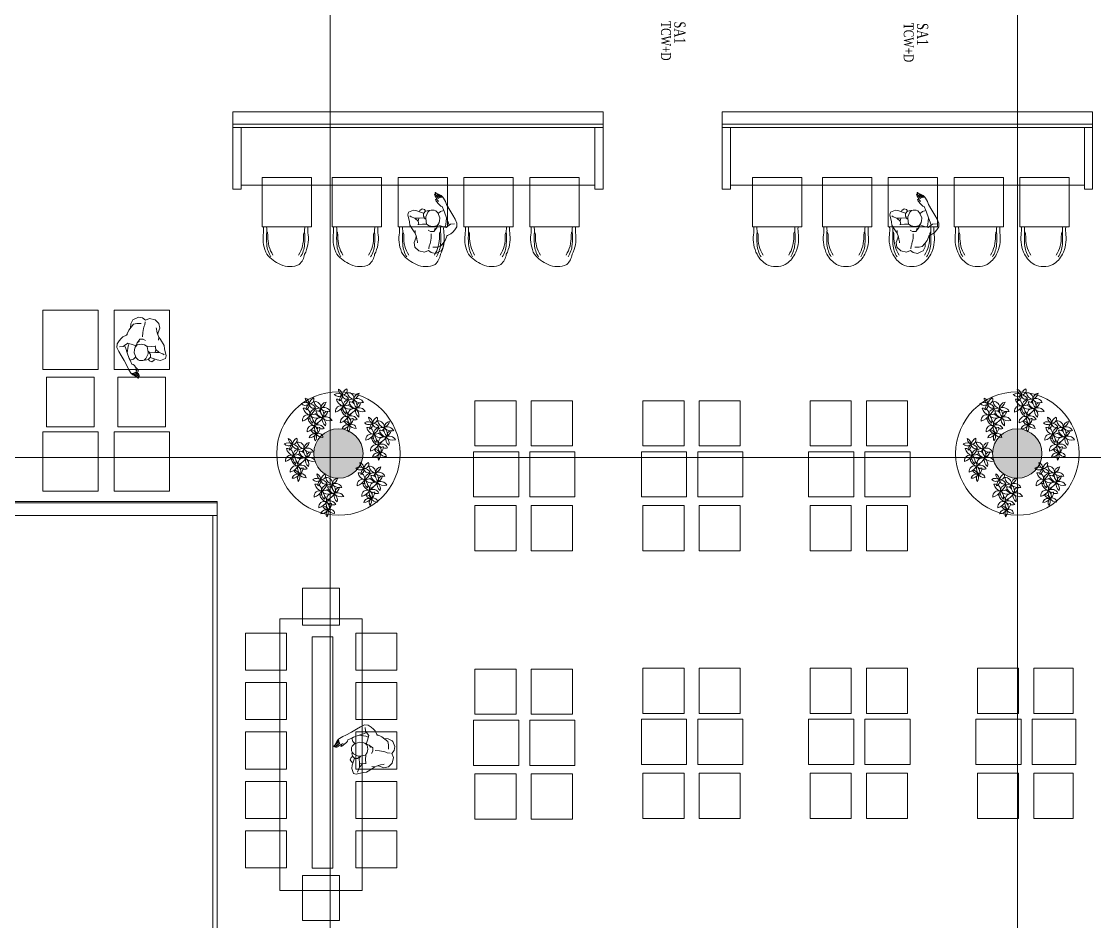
# Model space of a CAD drawing. Header units: millimetres. Extents: x -24 to 530668, y -246875 to -2983.
# Drawn here: x 259409 to 260713, y -119177 to -118083 of the extents above; entities that cross this region are included whole.
import ezdxf
from ezdxf.enums import TextEntityAlignment as Align

# ---------------------------------------------------------------- set-up
doc = ezdxf.new("R2010")
doc.units = ezdxf.units.MM
doc.layers.get('0').update_dxf_attribs({"lineweight": 20})
for name, color, linetype, lineweight in [('mekanik yazı', 170, 'Continuous', 20), ('t_tarama', 253, 'Continuous', 5), ('t_yazı', 23, 'Continuous', 25), ('ölçü', 251, 'Continuous', 5)]:
    doc.layers.add(name, color=color, linetype=linetype, lineweight=lineweight)
doc.styles.add('MONOTXT', font='times.ttf', dxfattribs={"height": 10})
doc.styles.add('txt_tur_1', font='arial.ttf', dxfattribs={"height": 1.5})

# ---------------------------------------------------------------- blocks, each defined once
blk = doc.blocks.new('bitkitar')
at = {"layer": 't_tarama', "color": 76}
for points in [[(4.13, 24.52, 0.236863), (4.39, 28.33, 0.300043), (3.57, 23.78, 0.22508), (-0.84, 26.27, 0.429439), (2.41, 23.43)], [(3.57, 23.78, -0.286863), (8.24, 26.11, -0.43916), (3.57, 23.78, 0.363865), (6.95, 20.95, 0.192041), (3.68, 23.74, 0.192041)]]:
    blk.add_lwpolyline(points, format="xyb", dxfattribs=at)
for centre, radius, start, end in [((5.34, 19.56), 4.58, 130.83641, 178.70662), ((7.62, 22.36), 5.31, 163.97621, 217.27878), ((-0.84, 19.8), 5.24, 343.48533, 50.2913), ((2.14, 26.39), 2.98, 284.17623, 298.69036), ((5.34, 19.56), 4.58, 112.76664, 121.83932), ((1.81, 18.25), 5.8, 69.83781, 72.33789), ((4.84, 27.09), 3.54, 249.03996, 253.13574), ((0.66, 22.74), 3.08, 353.17446, 19.69159), ((10.68, 14.78), 7.39, 100.73616, 151.47519), ((5.59, 21.76), 3.72, 247.9154, 4.29594), ((-6.1, 9.55), 6.15, 38.13504, 102.16002), ((-3.31, 17.27), 4.43, 202.72925, 297.5658), ((2.17, 17.4), 5.31, 163.97621, 229.80043), ((-6.29, 14.84), 5.24, 343.48533, 50.2913), ((-0.65, 14.51), 6.15, 75.86211, 102.16002), ((2.14, 22.23), 4.43, 202.72925, 297.5658), ((5.23, 9.82), 7.39, 100.73616, 151.47519), ((0.66, 22.74), 3.08, 271.78167, 310.7707), ((7.17, 11.69), 7.25, 114.26787, 141.8465), ((0.14, 16.8), 3.72, 296.9544, 4.29594), ((-0.65, 14.51), 6.15, 38.13504, 63.45512), ((-0.09, 18.56), 4.29, 337.19348, 356.58454), ((7.94, 17.43), 3.86, 166.91417, 222.01985), ((2.59, 12.8), 5.73, 7.89914, 73.83912), ((10.38, 15.19), 5.31, 163.97621, 217.27878), ((1.93, 12.62), 5.24, 343.48533, 50.2913), ((8.35, 14.58), 3.72, 247.9154, 4.29594), ((13.44, 7.6), 7.39, 100.73616, 151.47519), ((-5.22, 3.44), 6.15, 87.51498, 102.16002), ((-2.43, 11.17), 4.43, 202.72925, 297.5658), ((1.72, 6.73), 7.25, 114.26787, 158.92251), ((-5.54, 13.6), 4.29, 276.60584, 320.32368), ((-5.22, 3.44), 6.15, 38.13504, 80.8318), ((2.6, 0.63), 7.25, 114.26787, 158.92251), ((-4.66, 7.5), 4.29, 276.60584, 356.58454), ((3.05, 11.3), 5.31, 163.97621, 229.80043), ((-5.4, 8.73), 5.24, 343.48533, 50.2913), ((-5.54, 13.6), 4.29, 341.16089, 356.58454), ((-5.4, 8.73), 5.24, 39.16493, 41.62354), ((2.49, 12.47), 3.86, 166.91417, 186.37013), ((0.14, 16.8), 3.72, 247.9154, 281.88514), ((-2.86, 7.84), 5.73, 69.17218, 73.83912), ((-2.86, 7.84), 5.73, 7.89914, 69.17218), ((3.38, 6.37), 3.86, 166.91417, 274.82409), ((6.11, 3.71), 7.39, 134.79027, 151.47519), ((1.02, 10.69), 3.72, 247.9154, 312.60914), ((-1.97, 1.74), 5.73, 7.89914, 73.83912), ((2.49, 12.47), 3.86, 224.30639, 274.82409), ((2.11, 7.33), 6.15, 38.13504, 102.16002), ((4.9, 15.06), 4.43, 202.72925, 256.43807), ((6.11, 3.71), 7.39, 84.5264, 120.12115), ((2.67, 11.39), 4.29, 276.60584, 356.58454), ((9.93, 4.52), 7.25, 115.43944, 158.92251), ((4.9, 15.06), 4.43, 293.47002, 297.5658), ((9.93, 4.52), 7.25, 114.26787, 116.76795), ((10.71, 10.26), 3.86, 166.91417, 233.88251), ((5.36, 5.63), 5.73, 7.89914, 73.83912), ((7.94, 17.43), 3.86, 256.75957, 274.82409), ((10.51, 4.41), 3.43, 110.20528, 190.18398), ((3.57, 8.38), 5.8, 309.03888, 352.52195), ((4.04, 3.77), 3.08, 0.51361, 108.42353), ((7.33, 8.38), 4.58, 201.49858, 267.43856), ((6.69, 0.85), 2.98, 81.51484, 197.89538), ((1.42, 5.32), 5.91, 294.3356, 345.07463), ((11.32, 3.59), 4.2, 177.08478, 243.89074), ((9.46, 1.13), 3.54, 36.32869, 131.16524), ((9.46, 1.13), 3.54, 127.06946, 131.16524), ((3.57, 8.38), 5.8, 307.86731, 310.36739), ((10.18, 7.66), 4.92, 231.73448, 295.75946), ((5.23, 0), 4.25, 357.57565, 50.87822), ((10.71, 10.26), 3.86, 245.8798, 274.82409)]:
    blk.add_arc(centre, radius, start, end, dxfattribs=at)
blk = doc.blocks.new('dada')
for p, q in [((219967.8, -31810.1), (219965.6, -31815.3)), ((219973.4, -31806.9), (219967.8, -31810.1)), ((219980.5, -31807), (219973.4, -31806.9)), ((219984.7, -31810), (219980.5, -31807)), ((219988.6, -31808.2), (219984.7, -31810)), ((219993.9, -31808.4), (219988.6, -31808.2)), ((219998.9, -31812.3), (219993.9, -31808.4)), ((219964.1, -31826.5), (219966.7, -31822.6)), ((219965.6, -31815.3), (219966.3, -31821)), ((219966.3, -31821), (219966.1, -31823.5)), ((219966.7, -31822.6), (219967.9, -31820.3)), ((219967.9, -31820.3), (219969.4, -31817.1)), ((219969.4, -31817.1), (219969.8, -31816.1)), ((219984.3, -31815.6), (219984.6, -31812.1)), ((219984.6, -31817.3), (219984.3, -31815.6)), ((219984.4, -31825.3), (219984.7, -31822.8)), ((219984.6, -31818.7), (219984.6, -31817.3)), ((219984.6, -31820.5), (219984.6, -31818.7)), ((219984.7, -31822.8), (219984.6, -31820.5)), ((219994, -31816.3), (219988.8, -31815.1)), ((219997.6, -31817.9), (219994, -31816.3)), ((219999.7, -31822.2), (219997.6, -31817.9)), ((219999.7, -31813.2), (219998.9, -31812.3)), ((220000.9, -31818.5), (219999.7, -31813.2)), ((220001.6, -31826.6), (219999.7, -31822.2)), ((220000.2, -31823.1), (220000.9, -31818.5)), ((219955.5, -31834.6), (219954.2, -31838.4)), ((219961.5, -31828.8), (219955.5, -31834.6)), ((219964.1, -31826.5), (219961.5, -31828.8)), ((219963.6, -31829.8), (219964.1, -31826.5)), ((219982, -31833.1), (219978.9, -31834)), ((219985.9, -31833.9), (219982, -31833.1)), ((219983.4, -31830.6), (219984.4, -31825.3)), ((219988.1, -31839.2), (219985.7, -31836.9)), ((219988, -31838.6), (219985.9, -31833.9)), ((220002.8, -31833), (220001.6, -31826.6)), ((220002.9, -31833.1), (220001.9, -31831.9)), ((220006.7, -31835.8), (220002.9, -31833.1)), ((220008.3, -31838.4), (220006.7, -31835.8)), ((219954.2, -31838.4), (219950.3, -31846.2)), ((219950.3, -31846.2), (219950.4, -31849.8)), ((219950.4, -31849.8), (219955.8, -31853.3)), ((219954.9, -31845.1), (219953.1, -31845.6)), ((219959.4, -31844.5), (219954.9, -31845.1)), ((219964.3, -31841.6), (219959.4, -31844.5)), ((219962.8, -31845.2), (219959.4, -31844.5)), ((219970.6, -31847.5), (219962.8, -31845.2)), ((219964.2, -31845.6), (219964.3, -31841.6)), ((219965.9, -31838.1), (219964.3, -31841.6)), ((219965.9, -31838.1), (219965, -31837.7)), ((219970.3, -31839.5), (219965.9, -31838.1)), ((219969.1, -31849.2), (219968.6, -31852.2)), ((219970.6, -31848), (219969.1, -31849.2)), ((219975.3, -31840.4), (219970.3, -31839.5)), ((219971, -31847.2), (219970.6, -31848)), ((219972.2, -31846.3), (219971, -31847.2)), ((219972.2, -31846.3), (219972.9, -31846.5)), ((219972.6, -31847.5), (219972.2, -31849)), ((219972.2, -31849), (219973.4, -31855)), ((219975.1, -31840.7), (219972.6, -31847.5)), ((219978.8, -31839.4), (219975.1, -31840.7)), ((219983.2, -31839.4), (219978.8, -31839.4)), ((219987.6, -31841.5), (219983.2, -31839.4)), ((219989.4, -31844.9), (219987.6, -31841.5)), ((219988.1, -31839.2), (219988, -31838.6)), ((219988.5, -31841.6), (219988.1, -31839.2)), ((219989.1, -31844.1), (219988.5, -31841.6)), ((219993.5, -31842.3), (219988.6, -31843)), ((219988.9, -31851.8), (219989.4, -31847.8)), ((219989.4, -31845.9), (219989.1, -31844.1)), ((219989.4, -31847.8), (219989.4, -31844.9)), ((219999.3, -31842.1), (219993.5, -31842.3)), ((219997, -31853.7), (219997.9, -31845.6)), ((219997, -31853.7), (220000, -31849)), ((219997.9, -31845.6), (219997.6, -31842.2)), ((219999.3, -31842.1), (220002.3, -31845.7)), ((220000, -31849), (220002.3, -31845.7)), ((220002.3, -31845.7), (220003.5, -31847.3)), ((220003.5, -31847.3), (220008, -31848.7)), ((220007.4, -31854.5), (220010.8, -31850.1)), ((220010.1, -31841.6), (220008.3, -31838.4)), ((220011.5, -31845.8), (220010.1, -31841.6)), ((220010.8, -31850.1), (220011.5, -31845.8)), ((220010.8, -31850.1), (220010.8, -31850.1)), ((219955.8, -31853.3), (219959.9, -31853.5)), ((219959.9, -31853.5), (219963.5, -31853.2)), ((219963.2, -31854.8), (219963.4, -31853.2)), ((219965.6, -31857.5), (219963.2, -31854.8)), ((219963.5, -31853.2), (219967.3, -31852.8)), ((219968.5, -31857.1), (219965.6, -31857.5)), ((219967.3, -31852.8), (219968.8, -31852.9)), ((219970.3, -31855.5), (219968.5, -31857.1)), ((219968.6, -31852.2), (219970.2, -31855.4)), ((219968.6, -31852.2), (219968.6, -31852.2)), ((219970.2, -31855.4), (219972, -31856.6)), ((219972, -31856.6), (219973.4, -31857.2)), ((219973.4, -31855), (219974.9, -31857.4)), ((219973.4, -31857.2), (219974.3, -31857.1)), ((219974.3, -31857.1), (219974, -31855.9)), ((219974.9, -31857.4), (219976.6, -31858.5)), ((219976.6, -31858.5), (219980.3, -31859.2)), ((219980.3, -31859.2), (219982.4, -31858.8)), ((219982.4, -31858.8), (219985.1, -31857.1)), ((219985.1, -31857.1), (219988.9, -31851.8)), ((219985.8, -31856.2), (219987.9, -31859.4)), ((219987.9, -31859.4), (219991.6, -31861.6)), ((219988.6, -31865.9), (219991.6, -31861.6)), ((219991.6, -31861.6), (219993.2, -31859.7)), ((219993.2, -31859.7), (219997, -31853.7)), ((219998.7, -31863.7), (220003.7, -31858.5)), ((220003.7, -31858.5), (220007.4, -31854.5)), ((219976.7, -31876.9), (219977.5, -31876.1)), ((219977.5, -31876.1), (219978.5, -31875)), ((219978.5, -31875), (219979.2, -31874.4)), ((219980.1, -31875.8), (219978.7, -31877)), ((219980.1, -31870.4), (219978.8, -31871.8)), ((219978.8, -31871.8), (219978.9, -31872.1)), ((219978.9, -31872.1), (219979.2, -31872.2)), ((219979, -31877.2), (219980.3, -31876.2)), ((219979.2, -31872.2), (219981.2, -31871.8)), ((219979.2, -31874.4), (219980.3, -31873.4)), ((219981, -31869.8), (219980.1, -31870.4)), ((219982.1, -31874.4), (219980.1, -31875.8)), ((219980.3, -31873.4), (219981.5, -31872.2)), ((219980.3, -31876.2), (219981.3, -31875.3)), ((219983.2, -31868.1), (219981, -31869.8)), ((219981.2, -31871.8), (219982.2, -31871.3)), ((219981.3, -31875.3), (219982.2, -31874.6)), ((219981.5, -31872.2), (219982.2, -31871.3)), ((219982.2, -31874.6), (219982.1, -31874.4)), ((219982.2, -31871.3), (219982.7, -31870.2)), ((219982.2, -31874.6), (219983.9, -31875.9)), ((219982.2, -31876.8), (219983.9, -31875.9)), ((219984.9, -31866.8), (219983.2, -31868.1)), ((219983.9, -31875.9), (219986.7, -31877.1)), ((219986.8, -31865.9), (219984.9, -31866.8)), ((219987.9, -31875.9), (219986.7, -31877.1)), ((219988.6, -31865.9), (219986.8, -31865.9)), ((219991.2, -31872.7), (219987.9, -31875.9)), ((219993.3, -31869.5), (219991.2, -31872.7)), ((219993.3, -31869.5), (219998.7, -31863.7)), ((219976.3, -31878.1), (219976.7, -31876.9)), ((219976.4, -31878.4), (219976.3, -31878.1)), ((219976.8, -31878.5), (219976.4, -31878.4)), ((219976.5, -31879.8), (219978.1, -31877.9)), ((219976.6, -31880.4), (219976.5, -31879.8)), ((219976.9, -31880.6), (219976.6, -31880.4)), ((219977.9, -31877.8), (219976.8, -31878.5)), ((219979.2, -31879.3), (219976.9, -31880.6)), ((219978.7, -31877), (219977.9, -31877.8)), ((219978.1, -31877.9), (219979, -31877.2)), ((219981, -31877.7), (219979.2, -31879.3)), ((219981.2, -31878.6), (219979.2, -31879.3)), ((219979.4, -31879.5), (219979.2, -31879.3)), ((219981, -31879.2), (219979.4, -31879.5)), ((219982.2, -31876.8), (219981, -31877.7)), ((219984.3, -31878.3), (219981, -31879.2)), ((219983.5, -31877.4), (219981.2, -31878.6)), ((219985.2, -31876.8), (219983.5, -31877.4)), ((219986.7, -31877.1), (219984.3, -31878.3)), ((219986, -31876.8), (219985.2, -31876.8))]:
    blk.add_line(p, q)
blk = doc.blocks.new('NEW')
at = {"layer": 't_tarama'}
h = blk.add_hatch(dxfattribs=at)
h.set_pattern_fill('ANSI33', color=256, angle=90, style=0)
h.set_pattern_definition([(135, (243526.0257, -129410.637), (-4.490128, -4.490128), []), (135, (243526.0257, -129406.147), (-4.490128, -4.490128), [3.175, -1.5875])])
edge = h.paths.add_edge_path()
edge.add_arc((271845.8, -115080.6), 30, 0, 360)
edge = h.paths.add_edge_path()
edge.add_arc((271021, -115080.6), 30, 0, 360)
h.paths.add_polyline_path([(270573.5, -114225.6), (270643.5, -114225.6), (270643.5, -114295.6), (270573.5, -114295.6)])
for p, q in [((271011, -116910.6, -17966.2), (271011, -113648.4, -17966.2)), ((271846, -116910.6, -17966.2), (271846, -113648.4, -17966.2)), ((271342.6, -114680.6), (270892.7, -114680.6)), ((270892.7, -114684.6), (271342.6, -114684.6)), ((271937.3, -114680.6), (271487.4, -114680.6)), ((271487.4, -114684.6), (271937.3, -114684.6)), ((270154.6, -115085.6, -17966.2), (273422.4, -115085.6, -17966.2)), ((270590, -115138.7), (270873.5, -115138.7)), ((270590, -115140.7, 0), (270873.5, -115140.7, 0)), ((270873.5, -115138.7), (270873.5, -115155.7, 0)), ((270590, -115155.7, 0), (270873.5, -115155.7, 0)), ((270868.5, -115711.7), (270868.5, -115155.7, 0)), ((270873.5, -115706.7), (270873.5, -115155.7, 0))]:
    blk.add_line(p, q, dxfattribs=at)
for points in [[(270892.6, -114680.6), (271342.5, -114680.6), (271342.5, -114665.6), (270892.6, -114665.6), (270892.6, -114680.6)], [(271487.3, -114680.6), (271937.2, -114680.6), (271937.2, -114665.6), (271487.3, -114665.6), (271487.3, -114680.6)], [(270902.7, -114684.6), (270902.7, -114759.6), (270892.7, -114759.6), (270892.7, -114680.6)], [(271342.6, -114680.6), (271342.6, -114759.6), (271332.6, -114759.6), (271332.6, -114684.6)], [(271497.4, -114684.6), (271497.4, -114759.6), (271487.4, -114759.6), (271487.4, -114680.6)], [(271937.3, -114680.6), (271937.3, -114759.6), (271927.3, -114759.6), (271927.3, -114684.6)], [(271332.6, -114754.6), (270902.7, -114754.6)], [(271927.3, -114754.6), (271497.4, -114754.6)], [(271185, -115078.4), (271185, -115133.4), (271240, -115133.4), (271240, -115078.4), (271185, -115078.4)], [(271253.4, -115078.4), (271253.4, -115133.4), (271308.4, -115133.4), (271308.4, -115078.4), (271253.4, -115078.4)], [(271389.1, -115078.4), (271389.1, -115133.4), (271444.1, -115133.4), (271444.1, -115078.4), (271389.1, -115078.4)], [(271457.5, -115078.4), (271457.5, -115133.4), (271512.5, -115133.4), (271512.5, -115078.4), (271457.5, -115078.4)], [(271592.3, -115078.4), (271592.3, -115133.4), (271647.3, -115133.4), (271647.3, -115078.4), (271592.3, -115078.4)], [(271660.7, -115078.4), (271660.7, -115133.4), (271715.7, -115133.4), (271715.7, -115078.4), (271660.7, -115078.4)], [(270989.3, -115303.3), (270989.3, -115584.5)], [(271014.3, -115303.3), (270989.3, -115303.3)], [(271014.3, -115303.3), (271014.3, -115584.5)], [(271185, -115404.5), (271185, -115459.5), (271240, -115459.5), (271240, -115404.5), (271185, -115404.5)], [(271253.4, -115404.5), (271253.4, -115459.5), (271308.4, -115459.5), (271308.4, -115404.5), (271253.4, -115404.5)], [(271389.1, -115403.5), (271389.1, -115458.5), (271444.1, -115458.5), (271444.1, -115403.5), (271389.1, -115403.5)], [(271457.5, -115403.5), (271457.5, -115458.5), (271512.5, -115458.5), (271512.5, -115403.5), (271457.5, -115403.5)], [(271592.3, -115403.5), (271592.3, -115458.5), (271647.3, -115458.5), (271647.3, -115403.5), (271592.3, -115403.5)], [(271660.7, -115403.5), (271660.7, -115458.5), (271715.7, -115458.5), (271715.7, -115403.5), (271660.7, -115403.5)], [(271795.5, -115403.5), (271795.5, -115458.5), (271850.5, -115458.5), (271850.5, -115403.5), (271795.5, -115403.5)], [(271863.9, -115403.5), (271863.9, -115458.5), (271916.9, -115458.5), (271916.9, -115403.5), (271863.9, -115403.5)], [(271014.3, -115584.5), (270989.3, -115584.5)]]:
    blk.add_lwpolyline(points, dxfattribs=at)
for points in [[(270928.3, -114745.3), (270988.3, -114745.3), (270988.3, -114805.3), (270928.3, -114805.3)], [(271013.4, -114745.3), (271073.4, -114745.3), (271073.4, -114805.3), (271013.4, -114805.3)], [(271093.4, -114745.3), (271153.4, -114745.3), (271153.4, -114805.3), (271093.4, -114805.3)], [(271173.4, -114745.3), (271233.4, -114745.3), (271233.4, -114805.3), (271173.4, -114805.3)], [(271253.4, -114745.3), (271313.4, -114745.3), (271313.4, -114805.3), (271253.4, -114805.3)], [(271523.9, -114745.3), (271583.9, -114745.3), (271583.9, -114805.3), (271523.9, -114805.3)], [(271609, -114745.3), (271669, -114745.3), (271669, -114805.3), (271609, -114805.3)], [(271689, -114745.3), (271749, -114745.3), (271749, -114805.3), (271689, -114805.3)], [(271769, -114745.3), (271829, -114745.3), (271829, -114805.3), (271769, -114805.3)], [(271849, -114745.3), (271909, -114745.3), (271909, -114805.3), (271849, -114805.3)], [(270661.9, -114978.5), (270661.9, -114906.5), (270728.9, -114906.5), (270728.9, -114978.5)], [(270748.6, -114978.5), (270748.6, -114906.5), (270815.6, -114906.5), (270815.6, -114978.5)], [(270666.4, -114988), (270666.4, -115048), (270724.4, -115048), (270724.4, -114988)], [(270753.1, -114988), (270753.1, -115048), (270811.1, -115048), (270811.1, -114988)], [(271186.8, -115016.4), (271186.8, -115071.4), (271236.8, -115071.4), (271236.8, -115016.4)], [(271255.2, -115016.4), (271255.2, -115071.4), (271305.2, -115071.4), (271305.2, -115016.4)], [(271390.9, -115016.4), (271390.9, -115071.4), (271440.9, -115071.4), (271440.9, -115016.4)], [(271459.3, -115016.4), (271459.3, -115071.4), (271509.3, -115071.4), (271509.3, -115016.4)], [(271594.1, -115016.4), (271594.1, -115071.4), (271644.1, -115071.4), (271644.1, -115016.4)], [(271662.5, -115016.4), (271662.5, -115071.4), (271712.5, -115071.4), (271712.5, -115016.4)], [(270661.9, -115054.2), (270661.9, -115126.2), (270728.9, -115126.2), (270728.9, -115054.2)], [(270748.6, -115054.2), (270748.6, -115126.2), (270815.6, -115126.2), (270815.6, -115054.2)], [(270873.5, -115140.7), (270873.5, -115138.7), (270590, -115138.7), (270590, -115140.7)], [(271186.8, -115143.8), (271186.8, -115198.8), (271236.8, -115198.8), (271236.8, -115143.8)], [(271255.2, -115143.8), (271255.2, -115198.8), (271305.2, -115198.8), (271305.2, -115143.8)], [(271390.9, -115143.8), (271390.9, -115198.8), (271440.9, -115198.8), (271440.9, -115143.8)], [(271459.3, -115143.8), (271459.3, -115198.8), (271509.3, -115198.8), (271509.3, -115143.8)], [(271594.1, -115143.8), (271594.1, -115198.8), (271644.1, -115198.8), (271644.1, -115143.8)], [(271662.5, -115143.8), (271662.5, -115198.8), (271712.5, -115198.8), (271712.5, -115143.8)], [(270977.5, -115244.3), (271022.5, -115244.3), (271022.5, -115289.3), (270977.5, -115289.3)], [(270950, -115281.3), (271050, -115281.3), (271050, -115611.5), (270950, -115611.5)], [(270908, -115298.9), (270908, -115343.9), (270958, -115343.9), (270958, -115298.9)], [(271092, -115298.9), (271092, -115343.9), (271042, -115343.9), (271042, -115298.9)], [(271186.8, -115342.4), (271186.8, -115397.4), (271236.8, -115397.4), (271236.8, -115342.4)], [(271255.2, -115342.4), (271255.2, -115397.4), (271305.2, -115397.4), (271305.2, -115342.4)], [(271390.9, -115341.5), (271390.9, -115396.5), (271440.9, -115396.5), (271440.9, -115341.5)], [(271459.3, -115341.5), (271459.3, -115396.5), (271509.3, -115396.5), (271509.3, -115341.5)], [(271594.1, -115341.5), (271594.1, -115396.5), (271644.1, -115396.5), (271644.1, -115341.5)], [(271662.5, -115341.5), (271662.5, -115396.5), (271712.5, -115396.5), (271712.5, -115341.5)], [(271797.3, -115341.5), (271797.3, -115396.5), (271847.3, -115396.5), (271847.3, -115341.5)], [(271865.7, -115341.5), (271865.7, -115396.5), (271913.7, -115396.5), (271913.7, -115341.5)], [(270908, -115358.9), (270908, -115403.9), (270958, -115403.9), (270958, -115358.9)], [(271092, -115358.9), (271092, -115403.9), (271042, -115403.9), (271042, -115358.9)], [(270908, -115418.9), (270908, -115463.9), (270958, -115463.9), (270958, -115418.9)], [(271092, -115418.9), (271092, -115463.9), (271042, -115463.9), (271042, -115418.9)], [(271186.8, -115469.8), (271186.8, -115524.8), (271236.8, -115524.8), (271236.8, -115469.8)], [(271255.2, -115469.8), (271255.2, -115524.8), (271305.2, -115524.8), (271305.2, -115469.8)], [(271390.9, -115468.9), (271390.9, -115523.9), (271440.9, -115523.9), (271440.9, -115468.9)], [(271459.3, -115468.9), (271459.3, -115523.9), (271509.3, -115523.9), (271509.3, -115468.9)], [(271594.1, -115468.9), (271594.1, -115523.9), (271644.1, -115523.9), (271644.1, -115468.9)], [(271662.5, -115468.9), (271662.5, -115523.9), (271712.5, -115523.9), (271712.5, -115468.9)], [(271797.3, -115468.9), (271797.3, -115523.9), (271847.3, -115523.9), (271847.3, -115468.9)], [(271865.7, -115468.9), (271865.7, -115523.9), (271913.7, -115523.9), (271913.7, -115468.9)], [(270908, -115478.9), (270908, -115523.9), (270958, -115523.9), (270958, -115478.9)], [(271092, -115478.9), (271092, -115523.9), (271042, -115523.9), (271042, -115478.9)], [(270908, -115538.9), (270908, -115583.9), (270958, -115583.9), (270958, -115538.9)], [(271092, -115538.9), (271092, -115583.9), (271042, -115583.9), (271042, -115538.9)], [(270977.5, -115593.1), (271022.5, -115593.1), (271022.5, -115648.1), (270977.5, -115648.1)]]:
    blk.add_lwpolyline(points, close=True, dxfattribs=at)
for points in [[(270930.1, -114805.5, -0.042978), (270929.7, -114814.8, 0.150789), (270934, -114838.6, 0.117176), (270950.6, -114850.8, 0.142303), (270962, -114853.6)], [(270933.8, -114805.5, -0.029469), (270934, -114810.9, 0.038875), (270934, -114826.7, 0.121281), (270939, -114841.8)], [(270983.9, -114805.5, 0.042978), (270984.2, -114814.8, -0.150789), (270979.9, -114838.6, -0.174168), (270973.3, -114850.8, -0.142303), (270962, -114853.6)], [(270980.2, -114805.5, 0.029469), (270979.9, -114810.9, -0.038875), (270979.9, -114826.7, -0.121281), (270974.9, -114841.8)], [(271015.1, -114805.5, -0.042978), (271014.8, -114814.8, 0.150789), (271019.1, -114838.6, 0.117176), (271035.7, -114850.8, 0.142303), (271047, -114853.6)], [(271018.8, -114805.5, -0.029469), (271019.1, -114810.9, 0.038875), (271019.1, -114826.7, 0.121281), (271024.1, -114841.8)], [(271068.9, -114805.5, 0.042978), (271069.3, -114814.8, -0.150789), (271065, -114838.6, -0.174168), (271058.4, -114850.8, -0.142303), (271047, -114853.6)], [(271065.2, -114805.5, 0.029469), (271065, -114810.9, -0.038875), (271065, -114826.7, -0.121281), (271060, -114841.8)], [(271095.1, -114805.5, -0.042978), (271094.8, -114814.8, 0.150789), (271099.1, -114838.6, 0.117176), (271115.7, -114850.8, 0.142303), (271127, -114853.6)], [(271098.8, -114805.5, -0.029469), (271099.1, -114810.9, 0.038875), (271099.1, -114826.7, 0.121281), (271104.1, -114841.8)], [(271148.9, -114805.5, 0.042978), (271149.3, -114814.8, -0.150789), (271145, -114838.6, -0.174168), (271138.4, -114850.8, -0.142303), (271127, -114853.6)], [(271145.2, -114805.5, 0.029469), (271145, -114810.9, -0.038875), (271145, -114826.7, -0.121281), (271140, -114841.8)], [(271175.2, -114805.5, -0.042978), (271174.8, -114814.8, 0.150789), (271179.1, -114838.6, 0.117176), (271195.7, -114850.8, 0.142303), (271207.1, -114853.6)], [(271178.9, -114805.5, -0.029469), (271179.1, -114810.9, 0.038875), (271179.1, -114826.7, 0.121281), (271184.1, -114841.8)], [(271229, -114805.5, 0.042978), (271229.3, -114814.8, -0.150789), (271225, -114838.6, -0.174168), (271218.4, -114850.8, -0.142303), (271207.1, -114853.6)], [(271225.2, -114805.5, 0.029469), (271225, -114810.9, -0.038875), (271225, -114826.7, -0.121281), (271220, -114841.8)], [(271255.2, -114805.5, -0.042978), (271254.8, -114814.8, 0.150789), (271259.1, -114838.6, 0.117176), (271275.7, -114850.8, 0.142303), (271287.1, -114853.6)], [(271258.9, -114805.5, -0.029469), (271259.1, -114810.9, 0.038875), (271259.1, -114826.7, 0.121281), (271264.1, -114841.8)], [(271309, -114805.5, 0.042978), (271309.3, -114814.8, -0.150789), (271305, -114838.6, -0.174168), (271298.4, -114850.8, -0.142303), (271287.1, -114853.6)], [(271305.3, -114805.5, 0.029469), (271305, -114810.9, -0.038875), (271305, -114826.7, -0.121281), (271300, -114841.8)], [(271525.6, -114805.5, -0.042978), (271525.3, -114814.8, 0.150789), (271529.6, -114838.6, 0.143435), (271541.2, -114850.8, 0.142303), (271552.5, -114853.6)], [(271529.3, -114805.5, -0.029469), (271529.6, -114810.9, 0.038875), (271529.6, -114826.7, 0.121281), (271534.6, -114841.8)], [(271579.4, -114805.5, 0.042978), (271579.8, -114814.8, -0.150789), (271575.5, -114838.6, -0.143435), (271563.9, -114850.8, -0.142303), (271552.5, -114853.6)], [(271575.7, -114805.5, 0.029469), (271575.5, -114810.9, -0.038875), (271575.5, -114826.7, -0.121281), (271570.5, -114841.8)], [(271610.7, -114805.5, -0.042978), (271610.4, -114814.8, 0.150789), (271614.6, -114838.6, 0.143435), (271626.3, -114850.8, 0.142303), (271637.6, -114853.6)], [(271614.4, -114805.5, -0.029469), (271614.6, -114810.9, 0.038875), (271614.6, -114826.7, 0.121281), (271619.7, -114841.8)], [(271664.5, -114805.5, 0.042978), (271664.8, -114814.8, -0.150789), (271660.6, -114838.6, -0.143435), (271649, -114850.8, -0.142303), (271637.6, -114853.6)], [(271660.8, -114805.5, 0.029469), (271660.6, -114810.9, -0.038875), (271660.6, -114826.7, -0.121281), (271655.6, -114841.8)], [(271690.7, -114805.5, -0.042978), (271690.4, -114814.8, 0.150789), (271694.7, -114838.6, 0.143435), (271706.3, -114850.8, 0.142303), (271717.6, -114853.6)], [(271694.4, -114805.5, -0.029469), (271694.7, -114810.9, 0.038875), (271694.7, -114826.7, 0.121281), (271699.7, -114841.8)], [(271744.5, -114805.5, 0.042978), (271744.9, -114814.8, -0.150789), (271740.6, -114838.6, -0.143435), (271729, -114850.8, -0.142303), (271717.6, -114853.6)], [(271740.8, -114805.5, 0.029469), (271740.6, -114810.9, -0.038875), (271740.6, -114826.7, -0.121281), (271735.6, -114841.8)], [(271770.7, -114805.5, -0.042978), (271770.4, -114814.8, 0.150789), (271774.7, -114838.6, 0.143435), (271786.3, -114850.8, 0.142303), (271797.6, -114853.6)], [(271774.4, -114805.5, -0.029469), (271774.7, -114810.9, 0.038875), (271774.7, -114826.7, 0.121281), (271779.7, -114841.8)], [(271824.5, -114805.5, 0.042978), (271824.9, -114814.8, -0.150789), (271820.6, -114838.6, -0.143435), (271809, -114850.8, -0.142303), (271797.6, -114853.6)], [(271820.8, -114805.5, 0.029469), (271820.6, -114810.9, -0.038875), (271820.6, -114826.7, -0.121281), (271815.6, -114841.8)], [(271850.8, -114805.5, -0.042978), (271850.4, -114814.8, 0.150789), (271854.7, -114838.6, 0.143435), (271866.3, -114850.8, 0.142303), (271877.7, -114853.6)], [(271854.5, -114805.5, -0.029469), (271854.7, -114810.9, 0.038875), (271854.7, -114826.7, 0.121281), (271859.7, -114841.8)], [(271904.6, -114805.5, 0.042978), (271904.9, -114814.8, -0.150789), (271900.6, -114838.6, -0.143435), (271889, -114850.8, -0.142303), (271877.7, -114853.6)], [(271900.9, -114805.5, 0.029469), (271900.6, -114810.9, -0.038875), (271900.6, -114826.7, -0.121281), (271895.6, -114841.8)], [(270934.1, -114811.4, -0.173618), (270935, -114813.1, -0.0594), (270935.3, -114816.6, 0.149572), (270941.4, -114839.5, -1.755029)], [(270979.8, -114811.4, 0.173618), (270978.9, -114813.1, 0.0594), (270978.6, -114816.6, -0.149572), (270972.5, -114839.5, 1.755029)], [(271019.1, -114811.4, -0.173618), (271020, -114813.1, -0.0594), (271020.3, -114816.6, 0.149572), (271026.5, -114839.5, -1.755029)], [(271064.9, -114811.4, 0.173618), (271064, -114813.1, 0.0594), (271063.7, -114816.6, -0.149572), (271057.6, -114839.5, 1.755029)], [(271099.1, -114811.4, -0.173618), (271100.1, -114813.1, -0.0594), (271100.4, -114816.6, 0.149572), (271106.5, -114839.5, -1.755029)], [(271144.9, -114811.4, 0.173618), (271144, -114813.1, 0.0594), (271143.7, -114816.6, -0.149572), (271137.6, -114839.5, 1.755029)], [(271179.2, -114811.4, -0.173618), (271180.1, -114813.1, -0.0594), (271180.4, -114816.6, 0.149572), (271186.5, -114839.5, -1.755029)], [(271224.9, -114811.4, 0.173618), (271224, -114813.1, 0.0594), (271223.7, -114816.6, -0.149572), (271217.6, -114839.5, 1.755029)], [(271259.2, -114811.4, -0.173618), (271260.1, -114813.1, -0.0594), (271260.4, -114816.6, 0.149572), (271266.5, -114839.5, -1.755029)], [(271305, -114811.4, 0.173618), (271304, -114813.1, 0.0594), (271303.8, -114816.6, -0.149572), (271297.6, -114839.5, 1.755029)], [(271529.7, -114811.4, -0.173618), (271530.6, -114813.1, -0.0594), (271530.9, -114816.6, 0.149572), (271537, -114839.5, -1.755029)], [(271575.4, -114811.4, 0.173618), (271574.5, -114813.1, 0.0594), (271574.2, -114816.6, -0.149572), (271568.1, -114839.5, 1.755029)], [(271614.7, -114811.4, -0.173618), (271615.6, -114813.1, -0.0594), (271615.9, -114816.6, 0.149572), (271622.1, -114839.5, -1.755029)], [(271660.5, -114811.4, 0.173618), (271659.6, -114813.1, 0.0594), (271659.3, -114816.6, -0.149572), (271653.2, -114839.5, 1.755029)], [(271694.7, -114811.4, -0.173618), (271695.6, -114813.1, -0.0594), (271695.9, -114816.6, 0.149572), (271702.1, -114839.5, -1.755029)], [(271740.5, -114811.4, 0.173618), (271739.6, -114813.1, 0.0594), (271739.3, -114816.6, -0.149572), (271733.2, -114839.5, 1.755029)], [(271774.7, -114811.4, -0.173618), (271775.7, -114813.1, -0.0594), (271776, -114816.6, 0.149572), (271782.1, -114839.5, -1.755029)], [(271820.5, -114811.4, 0.173618), (271819.6, -114813.1, 0.0594), (271819.3, -114816.6, -0.149572), (271813.2, -114839.5, 1.755029)], [(271854.8, -114811.4, -0.173618), (271855.7, -114813.1, -0.0594), (271856, -114816.6, 0.149572), (271862.1, -114839.5, -1.755029)], [(271900.5, -114811.4, 0.173618), (271899.6, -114813.1, 0.0594), (271899.3, -114816.6, -0.149572), (271893.2, -114839.5, 1.755029)]]:
    blk.add_lwpolyline(points, format="xyb", dxfattribs=at)
at = {"layer": 't_tarama', "elevation": 0}
blk.add_lwpolyline([(270873.5, -115155.7), (270873.5, -115140.7)], dxfattribs=at)
at = {"layer": 't_tarama'}
for centre, radius in [((271021, -115080.6, -0.1), 75), ((271845.8, -115080.6), 75), ((271021, -115080.6, -0.1), 30), ((271845.8, -115080.6), 30)]:
    blk.add_circle(centre, radius, dxfattribs=at)
for p, xscale, rotation in [((49726, -95206), -0.9999999999999996, 166.7058778140276), ((50311.6, -95206), -0.9999999999999996, 166.7058778140276), ((492190.9, -134546.5), -1, 346.7058778140276), ((251458, -336849.3), -1, 256.7058778140276)]:
    blk.add_blockref('dada', p, dxfattribs=dict(at, xscale=xscale, rotation=rotation))
at = {"layer": 't_tarama', "xscale": 1.848000000000005, "yscale": 1.848000000000005, "zscale": 1.848000000000005, "rotation": 182.9309101212016}
for p in [(271038.4, -115001.7), (271863.3, -115001.7), (270998.1, -115012.6), (271822.9, -115012.6), (271075.2, -115036), (271900.1, -115036), (270977.6, -115061.7), (271802.4, -115061.7), (271064.6, -115091.1), (271889.5, -115091.1), (271012.3, -115104.9), (271837.1, -115104.9)]:
    blk.add_blockref('bitkitar', p, dxfattribs=at)
at = {"layer": 't_tarama', "style": 'txt_tur_1'}
for tag, p in [('19S', (270127.4, -114276.1, -17966.2)), ('20T', (270114, -115101.1, -17966.2)), ('21U', (270114, -116087.1, -17966.2)), ('22V', (270114, -116926.1, -17966.2))]:
    blk.add_attdef(tag, text='', height=30, dxfattribs=at).set_placement(p, align=Align.CENTER)

msp = doc.modelspace()

# ---------------------------------------------------------------- block references
at = {"layer": 'ölçü', "color": 2}
msp.add_blockref('NEW', (-11226.539, -3527.622, 0.261), dxfattribs=at)

# ---------------------------------------------------------------- texts
at = {"layer": 'mekanik yazı', "extrusion": (-5.67598e-06, -7.70605e-05, 1), "style": 'MONOTXT', "width": 0.75}
for p in [(260186.471, -118083.139, 7.854), (260481.362, -118085.139, 7.852)]:
    msp.add_text('TCW+D', height=12, rotation=270, dxfattribs=at).set_placement(p)
at = {"layer": 't_yazı', "color": 5, "extrusion": (5.67598e-06, 7.70605e-05, 1), "style": 'MONOTXT', "width": 0.75}
for p in [(260202.618, -118083.207, -7.364), (260497.509, -118085.207, -7.363)]:
    msp.add_text('SA1', height=13.5, rotation=270, dxfattribs=at).set_placement(p)

doc.saveas('drawing.dxf')
